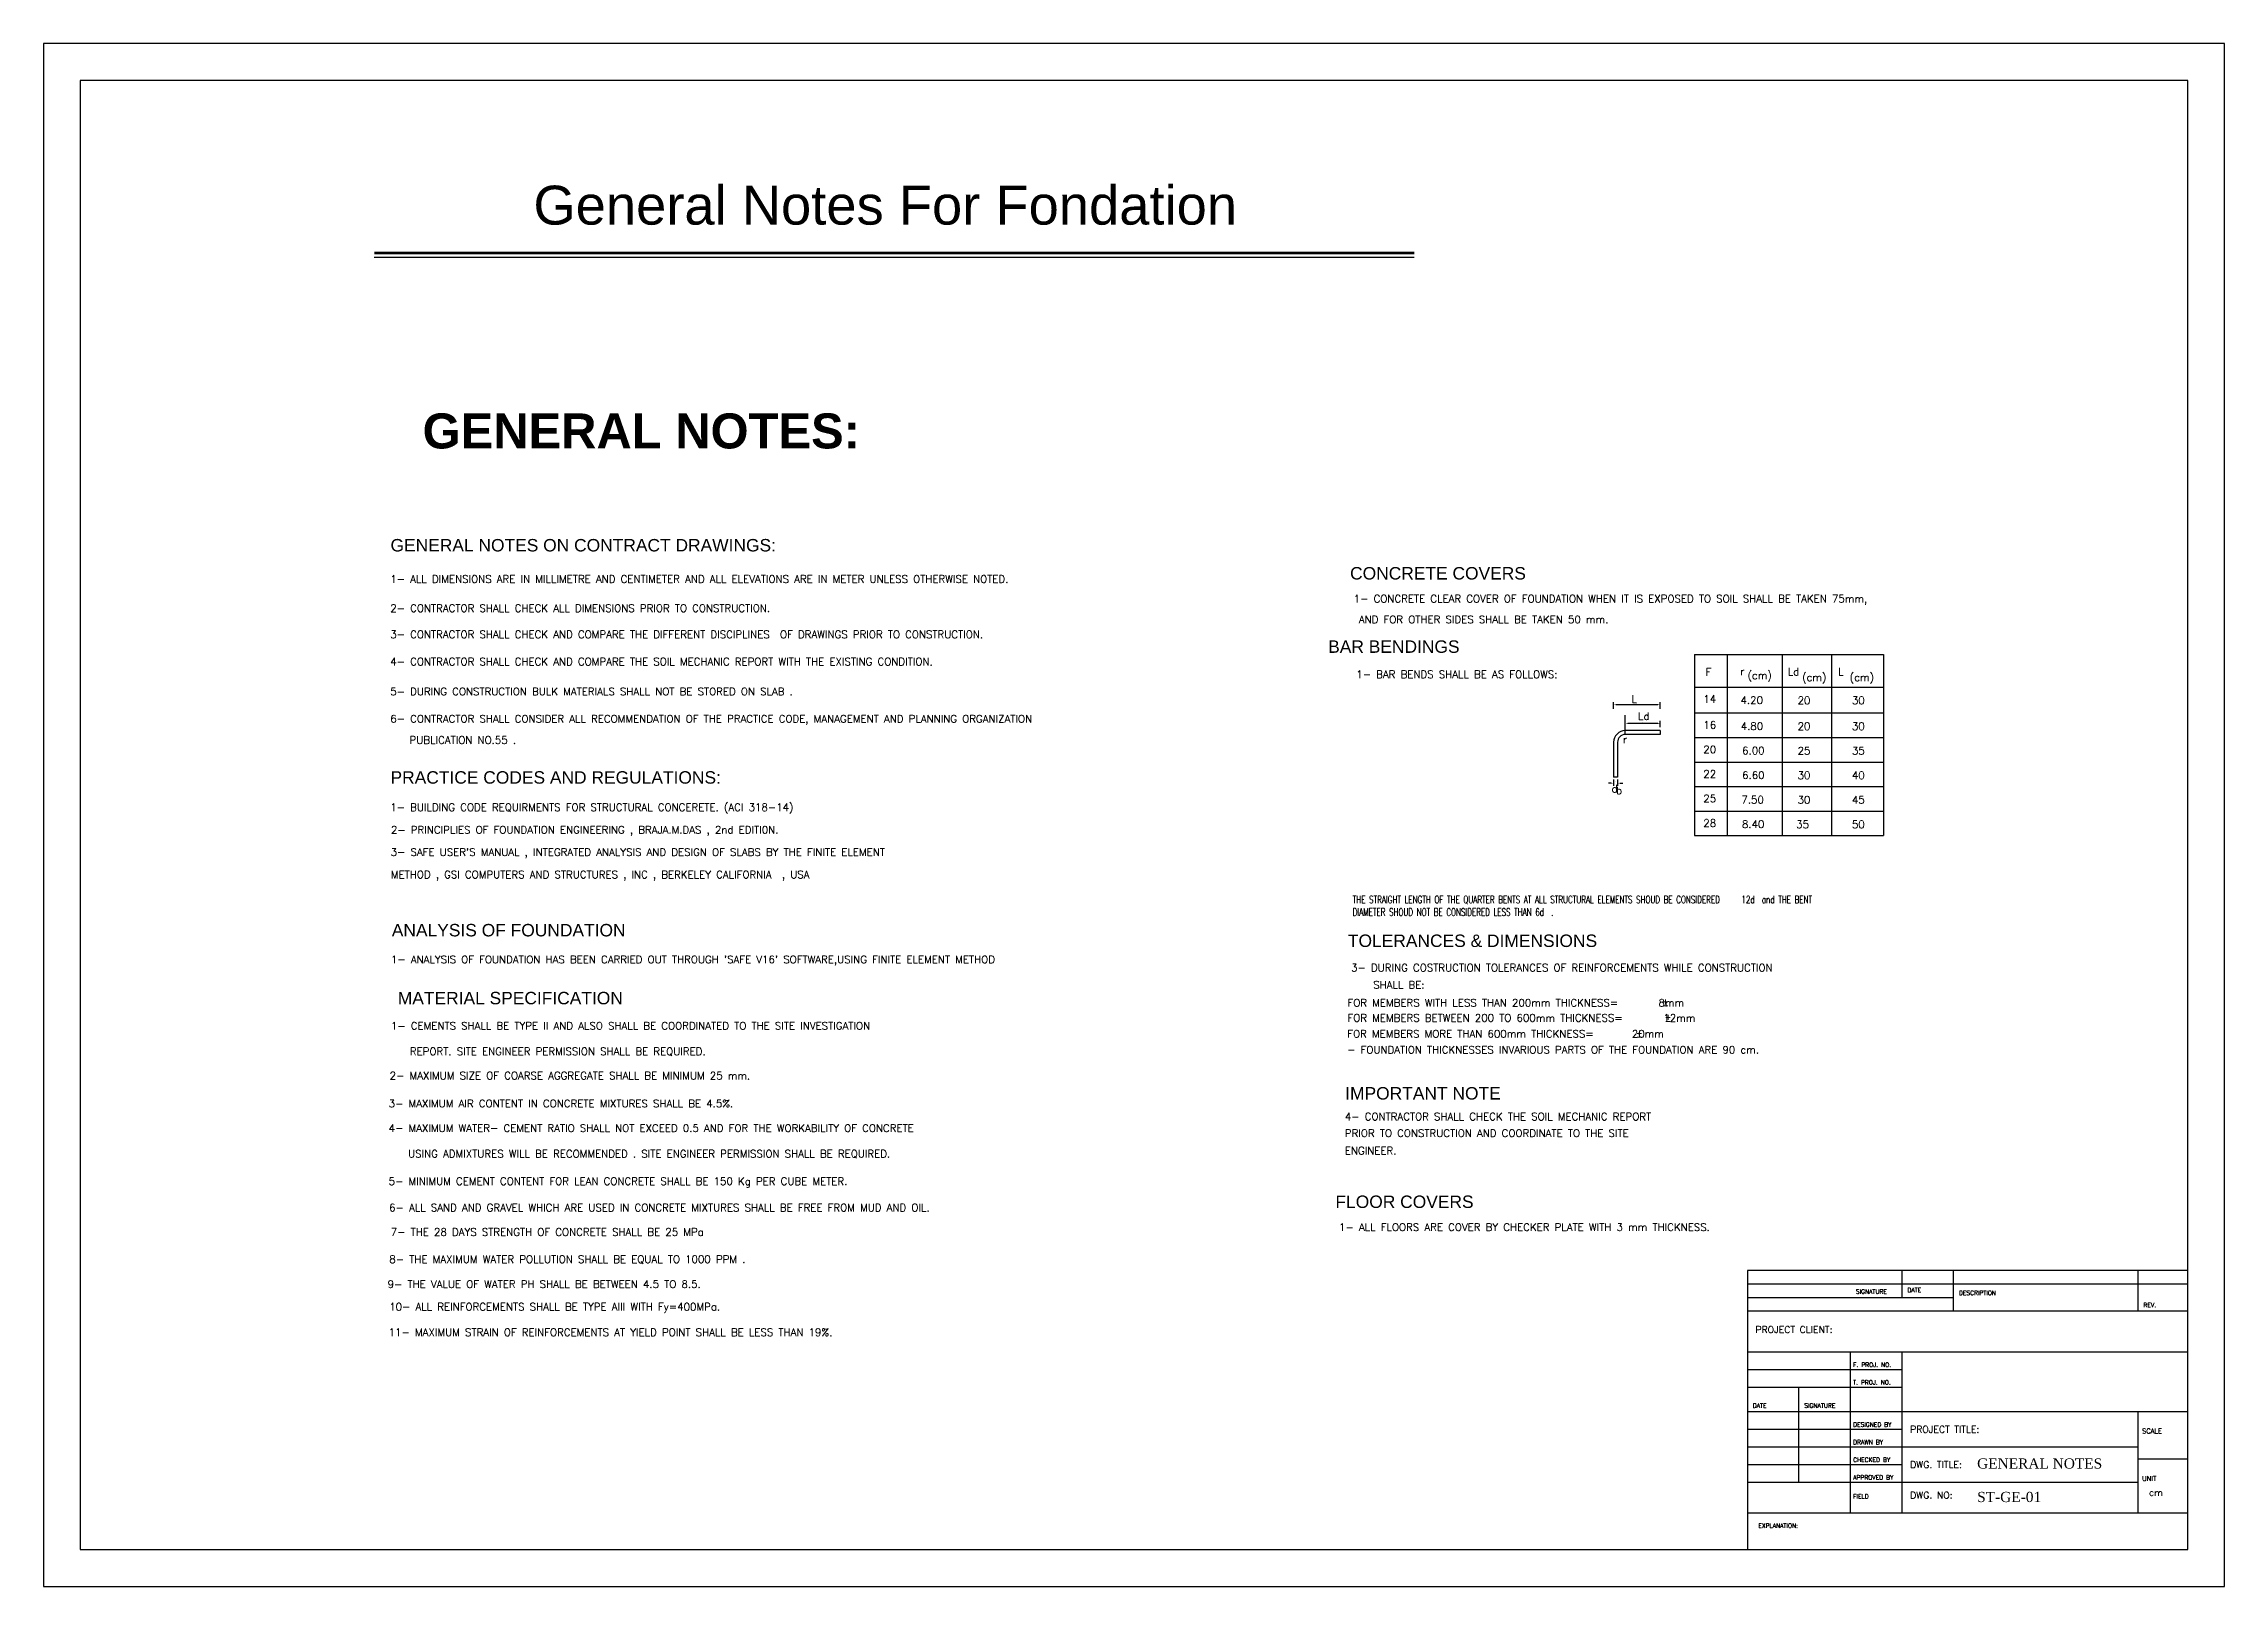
# Model space of a CAD drawing. Header units: inches. Extents: x 1387 to 2676, y -3554 to -2136.
# Drawn here: x 2494 to 2578.1, y -2195.9 to -2136.4 of the extents above; entities that cross this region are included whole.
import ezdxf
from ezdxf.enums import TextEntityAlignment as Align

# ---------------------------------------------------------------- set-up
doc = ezdxf.new("R2010")
doc.units = ezdxf.units.IN
doc.header["$MEASUREMENT"] = 0
for name, color, linetype in [('02', 4, 'Continuous'), ('1', 1, 'Continuous'), ('D_Titele', 7, 'Continuous'), ('DIM', 8, 'Continuous'), ('E10', 3, 'Continuous'), ('lateral brace', 5, 'Continuous'), ('Layer4', 118, 'Continuous')]:
    doc.layers.add(name, color=color, linetype=linetype)
doc.styles.add('ARIAL', font='arial.ttf')
doc.styles.add('E100', font='SIMPLEX.shx', dxfattribs={"width": 0.7})
doc.styles.add('Reinforcements_Style', font='romans.shx')
doc.styles.add('ROMANS', font='ROMANS')
doc.styles.add('style1', font='times.ttf')
doc.dimstyles.new('Reinforcements_Dimension-1', dxfattribs={"dimtxt": 1e-06, "dimasz": 0.1, "dimexe": 0.1, "dimexo": 0, "dimgap": 0.05, "dimtad": 1, "dimtoh": 1, "dimdec": 0, "dimlfac": 100, "dimzin": 0, "dimdsep": 46, "dimtxsty": 'Reinforcements_Style', "dimcen": 0.09, "dimdle": 0.05, "dimadec": 0, "dimazin": 0, "dimtm": 1e-09, "dimtfac": 1, "dimtdec": 0, "dimtix": 1, "dimtofl": 0, "dimtmove": 2, "dimatfit": 3, "dimfxl": 1, "dimtolj": 1, "dimtzin": 0, "dimarcsym": 0})

# ---------------------------------------------------------------- blocks, each defined once
blk = doc.blocks.new('*D1831')
at = {"layer": 'Defpoints', "color": 0, "transparency": 16777216}
for p in [(2554.978, -2162.614), (2554.978, -2162.764), (2556.328, -2162.764)]:
    blk.add_point(p, dxfattribs=at)
at = {"layer": 'E10', "color": 0, "lineweight": -2, "transparency": 16777216}
for p, q in [((2554.978, -2162.764), (2554.978, -2162.514)), ((2556.228, -2162.614), (2555.078, -2162.614)), ((2556.328, -2162.764), (2556.328, -2162.514))]:
    blk.add_line(p, q, dxfattribs=at)
at = {"layer": 'E10', "color": 0, "transparency": 16777216}
for points in [[(2555.078, -2162.598), (2555.078, -2162.631), (2554.978, -2162.614)], [(2556.228, -2162.598), (2556.228, -2162.631), (2556.328, -2162.614)]]:
    blk.add_solid(points, dxfattribs=at)
at = {"layer": 'E10', "color": 0, "transparency": 16777216, "insert": (2555.653, -2162.564), "char_height": 0.000001, "attachment_point": 5, "style": 'Reinforcements_Style'}
blk.add_mtext('\\A1;135', dxfattribs=at)
blk = doc.blocks.new('*D1832')
at = {"layer": 'Defpoints', "color": 0, "transparency": 16777216}
for p in [(2554.528, -2164.776), (2554.528, -2164.92), (2554.678, -2164.776)]:
    blk.add_point(p, dxfattribs=at)
at = {"layer": 'E10', "color": 0, "lineweight": -2, "transparency": 16777216}
for p, q in [((2554.428, -2164.92), (2554.328, -2164.92)), ((2554.528, -2164.776), (2554.528, -2165.02)), ((2554.678, -2164.776), (2554.678, -2165.02)), ((2554.778, -2164.92), (2554.878, -2164.92))]:
    blk.add_line(p, q, dxfattribs=at)
at = {"layer": 'E10', "color": 0, "transparency": 16777216}
for points in [[(2554.428, -2164.903), (2554.428, -2164.936), (2554.528, -2164.92)], [(2554.778, -2164.903), (2554.778, -2164.936), (2554.678, -2164.92)]]:
    blk.add_solid(points, dxfattribs=at)
at = {"layer": 'E10', "color": 0, "transparency": 16777216, "insert": (2554.603, -2164.87), "char_height": 0.000001, "attachment_point": 5, "style": 'Reinforcements_Style'}
blk.add_mtext('\\A1;15', dxfattribs=at)
blk = doc.blocks.new('*D1833')
at = {"layer": 'Defpoints', "color": 0, "transparency": 16777216}
for p in [(2554.528, -2161.899), (2554.528, -2162.049), (2556.328, -2162.049)]:
    blk.add_point(p, dxfattribs=at)
at = {"layer": 'E10', "color": 0, "lineweight": -2, "transparency": 16777216}
for p, q in [((2554.528, -2162.049), (2554.528, -2161.799)), ((2556.228, -2161.899), (2554.628, -2161.899)), ((2556.328, -2162.049), (2556.328, -2161.799))]:
    blk.add_line(p, q, dxfattribs=at)
at = {"layer": 'E10', "color": 0, "transparency": 16777216}
for points in [[(2554.628, -2161.882), (2554.628, -2161.916), (2554.528, -2161.899)], [(2556.228, -2161.882), (2556.228, -2161.916), (2556.328, -2161.899)]]:
    blk.add_solid(points, dxfattribs=at)
at = {"layer": 'E10', "color": 0, "transparency": 16777216, "insert": (2555.428, -2161.849), "char_height": 0.000001, "attachment_point": 5, "style": 'Reinforcements_Style'}
blk.add_mtext('\\A1;180', dxfattribs=at)

msp = doc.modelspace()

# ---------------------------------------------------------------- linework, layer by layer
at = {"layer": '1'}
for p, q in [((2559.68430046, -2183.70816381), (2559.68430046, -2194.46328132)), ((2559.68430046, -2183.70816381), (2559.68430046, -2193.05069777)), ((2576.66524915, -2183.70816381), (2559.68430046, -2183.70816381)), ((2565.6485421, -2184.75452199), (2565.6485421, -2183.70816381)), ((2567.63662264, -2185.27770108), (2567.63662264, -2183.70816381)), ((2574.75185828, -2185.27770108), (2574.75185828, -2183.70816381)), ((2576.66524915, -2184.2313429), (2559.68430046, -2184.2313429)), ((2567.63662264, -2184.75452199), (2559.68430046, -2184.75452199)), ((2576.66524915, -2185.27770108), (2559.68430046, -2185.27770108)), ((2576.66524915, -2186.84723835), (2559.68430046, -2186.84723835)), ((2563.66046155, -2193.05069777), (2563.66046155, -2186.84723835)), ((2565.6485421, -2193.05069777), (2565.6485421, -2186.84723835)), ((2565.6485421, -2187.52737117), (2559.68430046, -2187.52737117)), ((2565.6485421, -2188.20750399), (2559.68430046, -2188.20750399)), ((2561.672381, -2191.86975763), (2561.672381, -2188.20750399)), ((2565.6485421, -2189.14922635), (2559.68430046, -2189.14922635)), ((2565.6485421, -2189.82935917), (2559.68430046, -2189.82935917)), ((2576.66524915, -2189.14922635), (2565.6485421, -2189.14922635)), ((2574.75185828, -2193.05069777), (2574.75185828, -2189.14922635)), ((2574.75185828, -2190.50949199), (2559.68430046, -2190.50949199)), ((2565.6485421, -2191.18962481), (2559.68430046, -2191.18962481)), ((2576.66524915, -2190.98035317), (2574.75185828, -2190.98035317)), ((2565.6485421, -2191.86975763), (2559.68430046, -2191.86975763)), ((2574.75185828, -2191.86975763), (2565.6485421, -2191.86975763)), ((2559.68430046, -2193.05069777), (2576.66524915, -2193.05069777))]:
    msp.add_line(p, q, dxfattribs=at)
msp.add_lwpolyline([(2495.39689898, -2194.46328132), (2576.66524915, -2194.46328132), (2576.66524915, -2137.83028468), (2495.39689898, -2137.83028468)], close=True, dxfattribs=at)
at = {"layer": 'D_Titele', "color": 1}
msp.add_line((2506.73212401, -2144.64534024, 6.16138626), (2546.8401191, -2144.64534024, 6.16138626), dxfattribs=at)
at = {"layer": 'D_Titele', "color": 1, "const_width": 0.09955557, "elevation": 6.16138626}
msp.add_lwpolyline([(2506.73212401, -2144.48534024), (2546.8401191, -2144.48534024)], dxfattribs=at)
at = {"layer": 'DIM'}
msp.add_lwpolyline([(2493.98107407, -2195.87910623), (2578.08107407, -2195.87910623), (2578.08107407, -2136.41445977), (2493.98107407, -2136.41445977)], close=True, dxfattribs=at)
at = {"layer": 'E10', "color": 3}
for p, q in [((2557.65170658, -2159.96460475, -7.88657441), (2562.93083574, -2159.96460475, -7.88657441)), ((2557.65170658, -2159.96460475, -7.88657441), (2557.65170658, -2162.21460475, -14.99371822)), ((2558.90170658, -2159.96460475, -7.88657441), (2558.90170658, -2162.21460475, -14.99371822)), ((2561.03151242, -2159.96460475, -7.88657441), (2561.03151242, -2162.21460475, -14.99371822)), ((2562.93083574, -2159.96460475, -7.88657441), (2562.93083574, -2162.21460475, -14.99371822)), ((2562.93083574, -2159.96460475, -7.88657441), (2564.93537065, -2159.96460475, -7.88657441)), ((2564.93537065, -2159.96460475, -7.88657441), (2564.93537065, -2163.159287, -7.88657441)), ((2557.65170658, -2161.21460475, -7.88657441), (2562.93083574, -2161.21460475, -7.88657441)), ((2562.93083574, -2161.21460475, -7.88657441), (2564.93537065, -2161.21460475, -7.88657441)), ((2554.97797277, -2163.04327995, -7.88657441), (2554.97797277, -2162.30117217, -7.88657441)), ((2556.32797277, -2162.89327995, -7.88657441), (2554.97797277, -2162.89327995, -7.88657441)), ((2556.32797277, -2163.04327995, -7.88657441), (2554.97797277, -2163.04327995, -7.88657441)), ((2556.32797277, -2162.89327995, -7.88657441), (2556.32797277, -2163.04327995, -7.88657441)), ((2557.65170658, -2162.21460475, -7.88657441), (2562.93083574, -2162.21460475, -7.88657441)), ((2557.65170658, -2162.21460475, -7.88657441), (2557.65170658, -2163.159287, -7.88657441)), ((2558.90170658, -2162.21460475, -14.99371822), (2558.90170658, -2163.159287, -7.88657441)), ((2561.02523552, -2162.21460475, -14.99371822), (2561.02523552, -2163.159287, -7.88657441)), ((2562.93083574, -2162.21460475, -7.88657441), (2562.93083574, -2163.159287, -7.88657441)), ((2562.93083574, -2162.21460475, -7.88657441), (2564.93537065, -2162.21460475, -7.88657441)), ((2554.52797277, -2163.34327995, -7.88657441), (2554.52797277, -2164.69327995, -7.88657441)), ((2554.67797277, -2163.34327995, -7.88657441), (2554.67797277, -2164.69327995, -7.88657441)), ((2557.65170658, -2163.159287, -7.88657441), (2564.93537065, -2163.159287, -7.88657441)), ((2557.65170658, -2163.159287, -7.88657441), (2557.65170658, -2166.939287, -7.88657441)), ((2558.90170658, -2163.159287, -7.88657441), (2558.90170658, -2166.939287, -7.88657441)), ((2561.03151242, -2163.159287, -7.88657441), (2561.03151242, -2166.939287, -7.88657441)), ((2562.93083574, -2163.159287, -7.88657441), (2562.93083574, -2166.939287, -7.88657441)), ((2564.93537065, -2163.159287, -7.88657441), (2564.93537065, -2166.939287, -7.88657441)), ((2554.67797277, -2164.69327995, -7.88657441), (2554.52797277, -2164.69327995, -7.88657441)), ((2557.65170658, -2164.104287, -7.88657441), (2564.93537065, -2164.104287, -7.88657441)), ((2557.65170658, -2164.104287, -7.88657441), (2564.93537065, -2164.104287, -7.88657441)), ((2557.65170658, -2165.049287, -7.88657441), (2564.93537065, -2165.049287, -7.88657441)), ((2557.65170658, -2165.994287, -7.88657441), (2564.93537065, -2165.994287, -7.88657441)), ((2557.65170658, -2166.939287, -7.88657441), (2564.93537065, -2166.939287, -7.88657441))]:
    msp.add_line(p, q, dxfattribs=at)
for radius in [0.45, 0.3]:
    msp.add_arc((2554.97797277, -2163.34327995, -7.88657441), radius, 90, 180, dxfattribs=at)
at = {"layer": 'lateral brace'}
msp.add_lwpolyline([(2493.98107407, -2195.87910623), (2578.08107407, -2195.87910623), (2578.08107407, -2136.41445977), (2493.98107407, -2136.41445977)], close=True, dxfattribs=at)
at = {"layer": 'Layer4'}
msp.add_lwpolyline([(2578.08107407, -2136.41445977), (2493.98107407, -2136.41445977), (2493.98107407, -2195.87910623), (2578.08107407, -2195.87910623)], close=True, dxfattribs=at)

# ---------------------------------------------------------------- texts
at = {"color": 3, "style": 'ARIAL'}
for s, p in [('GENERAL NOTES ON CONTRACT DRAWINGS: ', (2507.35932968, -2155.98824922, -7.88657441)), ('CONCRETE COVERS  ', (2544.36420761, -2157.06968781, -7.88657441)), ('  BAR BENDINGS', (2543.14706557, -2159.89610716, -7.88657441)), ('PRACTICE CODES AND REGULATIONS:', (2507.35932968, -2164.93908803, -7.88657441)), ('ANALYSIS OF FOUNDATION', (2507.40891575, -2170.82609395, -7.88657441)), ('TOLERANCES & DIMENSIONS ', (2544.27969242, -2171.23454994, -7.88657441)), ('MATERIAL SPECIFICATION', (2507.6399185, -2173.44382613, -7.88657441)), ('IMPORTANT NOTE', (2544.17695553, -2177.11437159, -7.88657441)), ('FLOOR COVERS  ', (2543.79918005, -2181.29438828, -7.88657441))]:
    msp.add_text(s, height=0.48, dxfattribs=at).set_placement(p)
at = {"layer": '02', "style": 'ARIAL'}
msp.add_text('General Notes For Fondation', height=1.5, dxfattribs=at).set_placement((2526.43738142, -2143.39047045, -7.88657441), align=Align.CENTER)
at = {"layer": '02', "insert": (2517.02982263, -2148.16733076, -7.88657441), "char_height": 1.5, "width": 45.1897040947, "attachment_point": 2, "style": 'ARIAL'}
msp.add_mtext('\\pt4.15702,27.0705;{\\fArial|b1|i0|c0|p34;\\C7;\\P\\H0.9x;\\C4;GENERAL NOTES:}', dxfattribs=at)
at = {"layer": '1'}
for s, height, style, p in [('SIGNATURE', 0.167417309, 'ROMANS', (2563.86973319, -2184.59756826)), ('DATE', 0.167417309, 'ROMANS', (2565.85781373, -2184.54525035)), ('DESCRIPTION', 0.1674173092, 'ROMANS', (2567.84589428, -2184.64988617)), ('REV.', 0.167417309, 'ROMANS', (2574.96112992, -2185.12074735)), ('PROJECT CLIENT:', 0.2615895456, 'ROMANS', (2559.99820791, -2186.11204978)), ('F. PROJ. NO.', 0.1674173092, 'ROMANS', (2563.76509737, -2187.42273535)), ('T. PROJ. NO.', 0.1674173092, 'ROMANS', (2563.76509737, -2188.10286817)), ('DATE', 0.167417309, 'ROMANS', (2559.89357209, -2188.99227263)), ('SIGNATURE', 0.167417309, 'ROMANS', (2561.88165264, -2188.99227263)), ('DESIGNED BY', 0.1674173092, 'ROMANS', (2563.76509737, -2189.72472335)), ('PROJECT TITLE:', 0.2615895456, 'ROMANS', (2565.96244955, -2189.95636676)), ('SCALE', 0.188344473, 'ROMANS', (2574.90881201, -2189.9863129)), ('DRAWN BY', 0.167417309, 'ROMANS', (2563.76509737, -2190.40485617)), ('APPROVED BY', 0.1674173092, 'ROMANS', (2563.76509737, -2191.76512181)), ('CHECKED BY', 0.167417309, 'ROMANS', (2563.76509737, -2191.08498899)), ('DWG. TITLE:', 0.2615895456, 'ROMANS', (2565.96244955, -2191.3166324)), ('GENERAL NOTES', 0.3923843184, 'style1', (2568.54630054, -2191.33927972)), ('UNIT', 0.188344473, 'ROMANS', (2574.90881201, -2191.81743972)), ('FIELD', 0.167417309, 'ROMANS', (2563.76509737, -2192.49757254)), ('DWG. NO:', 0.261589546, 'ROMANS', (2565.96244955, -2192.49757254)), ('ST-GE-01', 0.392384318, 'style1', (2568.54630054, -2192.62945841)), ('cm', 0.261589546, 'ROMANS', (2575.17040156, -2192.39293672)), ('EXPLANATION:', 0.1674173092, 'ROMANS', (2560.10840031, -2193.62631161))]:
    msp.add_text(s, height=height, dxfattribs=dict(at, style=style)).set_placement(p)
at = {"layer": 'E10', "color": 3, "style": 'E100'}
for s, p in [('1- ALL DIMENSIONS ARE IN MILLIMETRE AND CENTIMETER AND ALL ELEVATIONS ARE IN METER UNLESS OTHERWISE NOTED.', (2507.34942615, -2157.19538776, -7.88657441)), ('1- CONCRETE CLEAR COVER OF FOUNDATION WHEN IT IS EXPOSED TO SOIL SHALL BE TAKEN 75mm,', (2544.5035147, -2157.95364673, -7.88657441)), ('2- CONTRACTOR SHALL CHECK ALL DIMENSIONS PRIOR TO CONSTRUCTION.', (2507.34942615, -2158.32224979, -7.88657441)), (' AND FOR OTHER SIDES SHALL BE TAKEN 50 mm.', (2544.5035147, -2158.75236827, -7.88657441)), ('3- CONTRACTOR SHALL CHECK AND COMPARE THE DIFFERENT DISCIPLINES  OF DRAWINGS PRIOR TO CONSTRUCTION.', (2507.34942615, -2159.32892564, -7.88657441)), ('4- CONTRACTOR SHALL CHECK AND COMPARE THE SOIL MECHANIC REPORT WITH THE EXISTING CONDITION.', (2507.34942615, -2160.37890424, -7.88657441)), ('F ', (2558.07306055, -2160.78088232, -7.88657441)), ('Ld ', (2561.24155095, -2160.76915079, -7.88657441)), ('L', (2563.18357082, -2160.76915079, -7.88657441)), ('5- DURING CONSTRUCTION BULK MATERIALS SHALL NOT BE STORED ON SLAB .', (2507.34942615, -2161.53131602, -7.88657441)), ('1- BAR BENDS SHALL BE AS FOLLOWS:', (2544.60403429, -2160.86923954, -7.88657441)), ('r ', (2559.41250424, -2160.75070195, -7.88657441)), ('(cm)', (2559.69072246, -2160.91049541, -2.9574654)), ('(cm)', (2561.79547908, -2160.98324262, -12.81568341)), ('(cm)', (2563.63253312, -2160.98324262, -12.81568341)), ('L', (2555.21509679, -2161.82033344, -7.88657441)), ('Ld', (2555.46722321, -2162.48384819, -7.88657441)), ('14', (2557.98756275, -2161.82108858, -7.88657441)), ('4.20', (2559.42128112, -2161.86608192, -7.88657441)), ('20', (2561.62204482, -2161.87247631, -7.88657441)), ('30', (2563.71752344, -2161.87247631, -7.88657441)), ('6- CONTRACTOR SHALL CONSIDER ALL RECOMMENDATION OF THE PRACTICE CODE, MANAGEMENT AND PLANNING ORGANIZATION ', (2507.34942615, -2162.58248621, -7.88657441)), ('16', (2557.98756275, -2162.82108858, -14.99371822)), ('4.80', (2559.42843712, -2162.86608192, -14.99371822)), ('20', (2561.62204482, -2162.87247631, -14.99371822)), ('30', (2563.71752344, -2162.87247631, -14.99371822)), (' PUBLICATION NO.55 . ', (2507.89423794, -2163.40125382, -7.88657441)), ('r', (2554.88954454, -2163.38272157, -17.58706093)), ('20', (2557.98756275, -2163.76577083, -7.88657441)), ('6.00', (2559.48329516, -2163.81076418, -7.88657441)), ('25', (2561.62204482, -2163.81715857, -7.88657441)), ('35', (2563.71752344, -2163.81715857, -7.88657441)), ('22', (2557.98756275, -2164.71077083, -7.88657441)), ('6.60', (2559.48329516, -2164.75576418, -7.88657441)), ('30', (2561.62204482, -2164.76215857, -7.88657441)), ('40', (2563.71752344, -2164.76215857, -7.88657441)), ('d', (2554.44896841, -2165.27848295, -7.88657441)), ('b', (2554.62149258, -2165.34485859, -7.88657441)), ('25', (2557.98756275, -2165.65577083, -7.88657441)), ('7.50', (2559.45530012, -2165.70076418, -7.88657441)), ('30', (2561.62204482, -2165.70715857, -7.88657441)), ('45', (2563.71752344, -2165.70715857, -7.88657441)), ('1- BUILDING CODE REQUIRMENTS FOR STRUCTURAL CONCERETE. (ACI 318-14)', (2507.34942615, -2165.99362779, -7.88657441)), ('28', (2557.98756275, -2166.60077083, -7.88657441)), ('8.40', (2559.4762964, -2166.64576418, -7.88657441)), ('35', (2561.56622033, -2166.65215857, -7.88657441)), ('50', (2563.71752344, -2166.65215857, -7.88657441)), ('2- PRINCIPLIES OF FOUNDATION ENGINEERING , BRAJA.M.DAS , 2nd EDITI0N.', (2507.37465769, -2166.86261683, -7.88657441)), ("3- SAFE USER'S MANUAL , INTEGRATED ANALYSIS AND DESIGN OF SLABS BY THE FINITE ELEMENT", (2507.36303405, -2167.72047691, -7.88657441)), ('METHOD , GSI COMPUTERS AND STRUCTURES , INC , BERKELEY CALIFORNIA  , USA', (2507.37212139, -2168.5887769, -7.88657441)), ("1- ANALYSIS OF FOUNDATION HAS BEEN CARRIED OUT THROUGH 'SAFE V16' SOFTWARE,USING FINITE ELEMENT METHOD", (2507.37514652, -2171.8586185, -7.88657441)), ('3- DURING COSTRUCTION TOLERANCES OF REINFORCEMENTS WHILE CONSTRUCTION', (2544.40302369, -2172.1769734, -7.88657441)), ('SHALL BE:', (2545.2577873, -2172.84019963, -7.88657441)), ('FOR MEMBERS BETWEEN 200 TO 600mm THICKNESS=   12mm', (2544.26319101, -2174.11316613, -7.88657441)), ('FOR MEMBERS WITH LESS THAN 200mm THICKNESS=   8mm', (2544.26320335, -2173.52792827, -7.88657441)), ('%%P', (2556.39762896, -2173.5043595, -7.88657441)), ('%%P', (2556.48897391, -2174.10220927, -7.88657441)), ('1- CEMENTS SHALL BE TYPE II AND ALSO SHALL BE COORDINATED TO THE SITE INVESTIGATION ', (2507.3735198, -2174.41787347, -7.88657441)), ('FOR MEMBERS MORE THAN 600mm THICKNESS=   20mm', (2544.25683641, -2174.72635209, -7.88657441)), ('%%P', (2555.38464678, -2174.71404872, -7.88657441)), ('REPORT. SITE ENGINEER PERMISSION SHALL BE REQUIRED.', (2508.1057436, -2175.40241521, -7.88657441)), ('- FOUNDATION THICKNESSES INVARIOUS PARTS OF THE FOUNDATION ARE 90 cm.', (2544.2504818, -2175.33953804, -7.88657441)), ('2- MAXIMUM SIZE OF COARSE AGGREGATE SHALL BE MINIMUM 25 mm.', (2507.32631025, -2176.33732486, -7.88657441)), ('3- MAXIMUM AIR CONTENT IN CONCRETE MIXTURES SHALL BE 4.5%.', (2507.28802092, -2177.41291946, -7.88657441)), ('4- MAXIMUM WATER- CEMENT RATIO SHALL NOT EXCEED 0.5 AND FOR THE WORKABILITY OF CONCRETE', (2507.28802092, -2178.36045461, -7.88657441)), ('4- CONTRACTOR SHALL CHECK THE SOIL MECHANIC REPORT', (2544.16180952, -2177.91640923, -7.88657441)), ('PRIOR TO CONSTRUCTION AND COORDINATE TO THE SITE', (2544.16180952, -2178.55594122, -7.88657441)), ('ENGINEER.  ', (2544.16180952, -2179.22914026, -7.88657441)), ('USING ADMIXTURES WILL BE RECOMMENDED . SITE ENGINEER PERMISSION SHALL BE REQUIRED.', (2508.03614744, -2179.34786197, -7.88657441)), ('5- MINIMUM CEMENT CONTENT FOR LEAN CONCRETE SHALL BE 150 Kg PER CUBE METER.', (2507.28802092, -2180.40919008, -7.88657441)), ('6- ALL SAND AND GRAVEL WHICH ARE USED IN CONCRETE MIXTURES SHALL BE FREE FROM MUD AND OIL.', (2507.30630225, -2181.42561959, -7.88657441)), ('7- THE 28 DAYS STRENGTH OF CONCRETE SHALL BE 25 MPa ', (2507.36731459, -2182.36529055, -7.88657441)), ('1- ALL FLOORS ARE COVER BY CHECKER PLATE WITH 3 mm THICKNESS.', (2543.93848714, -2182.1783472, -7.88657441)), ('8- THE MAXIMUM WATER POLLUTION SHALL BE EQUAL TO 1000 PPM .', (2507.31407841, -2183.4151011, -7.88657441)), ('9- THE VALUE OF WATER PH SHALL BE BETWEEN 4.5 TO 8.5.', (2507.24751255, -2184.37444224, -7.88657441)), ('10- ALL REINFORCEMENTS SHALL BE TYPE AIII WITH Fy=400MPa.', (2507.30630225, -2185.24478931, -7.88657441)), ('11- MAXIMUM STRAIN OF REINFORCEMENTS AT YIELD POINT SHALL BE LESS THAN 19%%%.', (2507.28802092, -2186.23067744, -7.88657441))]:
    msp.add_text(s, height=0.28865, dxfattribs=at).set_placement(p)
at = {"layer": 'E10', "color": 3, "insert": (2544.46504478, -2169.26257937), "char_height": 0.28865, "width": 20.275, "attachment_point": 1, "style": 'E100'}
msp.add_mtext('THE STRAIGHT LENGTH OF THE QUARTER BENTS AT ALL STRUCTURAL ELEMENTS SHOUD BE CONSIDERED      12d  and THE BENT DIAMETER SHOUD NOT BE CONSIDERED LESS THAN 6d  .', dxfattribs=at)

# ---------------------------------------------------------------- dimensions: what is measured, and where the dimension line sits
at = {"layer": 'E10', "color": 3}
for p1, p2, distance, picture, middle in [((2556.32797277, -2162.04864952, -7.88657441), (2554.52797277, -2162.04864952, -7.88657441), -0.14975262, '*D1833', (2555.42797277, -2161.8488964, -7.88657441)), ((2556.32797277, -2162.76398731, -7.88657441), (2554.97797277, -2162.76398731, -7.88657441), -0.14975262, '*D1831', (2555.65297277, -2162.56423418, -7.88657441)), ((2554.67797277, -2164.77622063, -7.88657441), (2554.52797277, -2164.77622063, -7.88657441), 0.14348114, '*D1832', (2554.60297277, -2164.86970127, -7.88657441))]:
    dim = msp.add_aligned_dim(p1=p1, p2=p2, distance=distance, dimstyle='Reinforcements_Dimension-1', dxfattribs=at)
    dim.commit()
    dim.dimension.update_dxf_attribs({"geometry": picture, "text_midpoint": middle})

doc.saveas('drawing.dxf')
